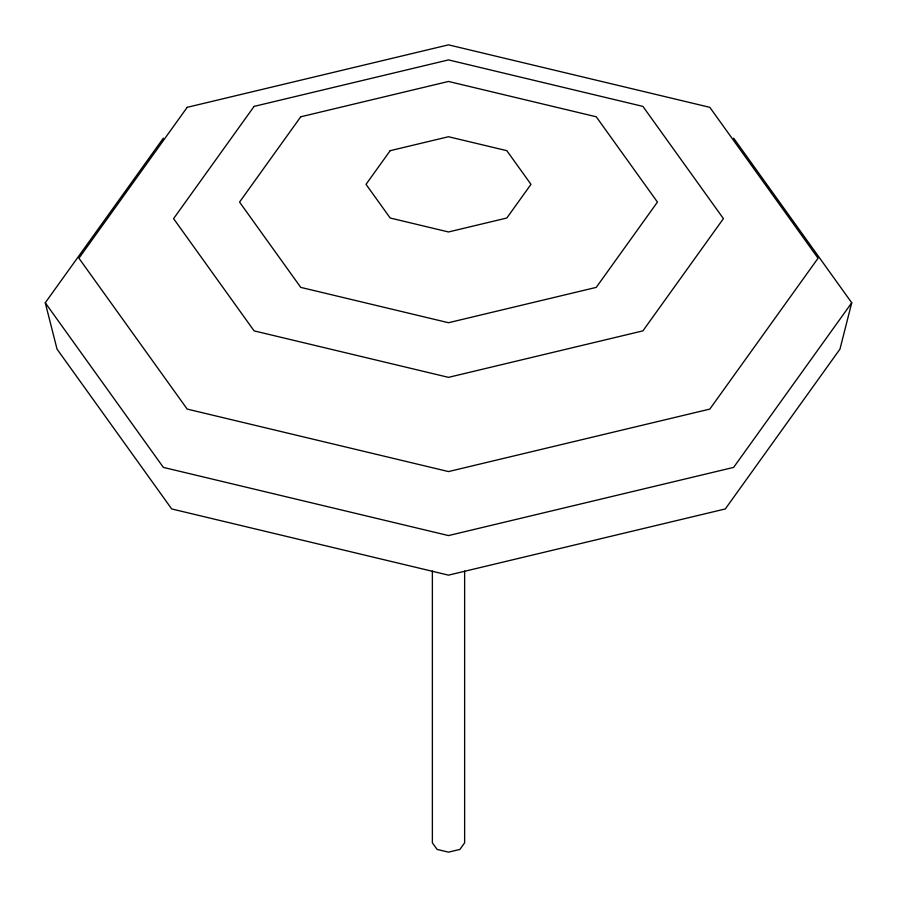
<?xml version="1.0" encoding="UTF-8"?>
<svg xmlns="http://www.w3.org/2000/svg" width="897" height="897" viewBox="0 0 897 897"><rect width="100%" height="100%" fill="white"/><g stroke="black" fill="none" stroke-linecap="round" stroke-linejoin="round"><path stroke-width="1.35" d="M733.634 138.149L851.735 302.771L839.962 349.135L725.303 508.947L448.5 575.145L171.697 508.947L57.038 349.135L45.265 302.771L163.366 138.149M851.735 302.771L733.634 467.393L448.5 535.576L163.366 467.393L45.265 302.771M464.635 571.041L464.635 842.832L459.903 849.425L448.5 852.15L437.097 849.425L432.365 842.832L432.365 571.041M187.181 107.337L78.936 258.213L187.181 409.088L448.5 471.575L709.819 409.088L818.064 258.213L709.819 107.337L448.5 44.85L187.181 107.337M254.098 106.395L173.581 218.633L254.098 330.87L448.5 377.357L642.902 330.87L723.419 218.633L642.902 106.395L448.5 59.908L254.098 106.395M300.753 116.789L239.555 202.083L300.753 287.388L448.5 322.718L596.247 287.388L657.445 202.083L596.247 116.789L448.5 81.459L300.753 116.789M390.184 150.674L366.021 184.345L390.184 218.016L448.5 231.964L506.816 218.016L530.979 184.345L506.816 150.674L448.5 136.736L390.184 150.674"/></g></svg>
